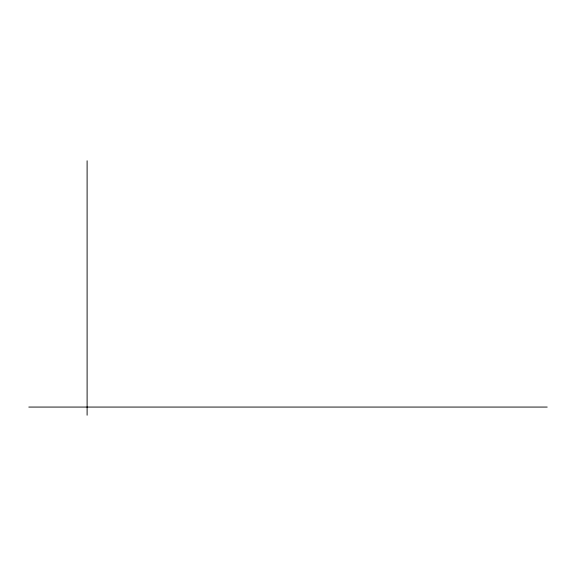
<?xml version="1.0" encoding="UTF-8"?>
<svg xmlns="http://www.w3.org/2000/svg" width="576" height="576" viewBox="0 0 576 576"><rect width="100%" height="100%" fill="white"/><g stroke="black" fill="none" stroke-linecap="round" stroke-linejoin="round"><path stroke-width="0.86" d="M28.8 407.066L547.2 407.066M87.106 160.783L87.106 415.217"/></g></svg>
